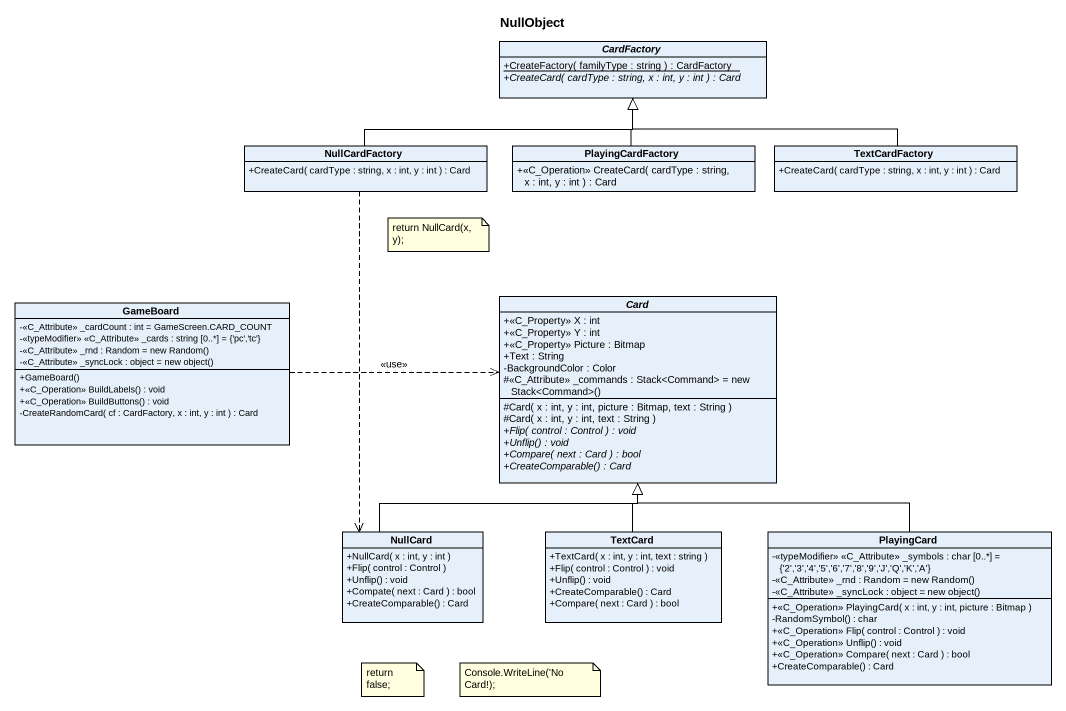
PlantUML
@startuml
title NullObject
hide circle
hide empty members
skinparam classAttributeIconSize 0
abstract class CardFactory {
  {static} +CreateFactory( familyType : string ) : CardFactory
  {abstract} +CreateCard( cardType : string, x : int, y : int ) : Card
}
class NullCardFactory {
  +CreateCard( cardType : string, x : int, y : int ) : Card
}
class PlayingCardFactory {
  +<<C_Operation>> CreateCard( cardType : string, x : int, y : int ) : Card
}
class TextCardFactory {
  +CreateCard( cardType : string, x : int, y : int ) : Card
}
class GameBoard {
  -<<C_Attribute>> _cardCount : int = GameScreen.CARD_COUNT
  -<<typeModifier>> <<C_Attribute>> _cards : string [0..*] = {'pc','tc'}
  {field} -<<C_Attribute>> _rnd : Random = new Random()
  {field} -<<C_Attribute>> _syncLock : object = new object()
  +GameBoard()
  +<<C_Operation>> BuildLabels() : void
  +<<C_Operation>> BuildButtons() : void
  -CreateRandomCard( cf : CardFactory, x : int, y : int ) : Card
}
abstract class "Card" as Card_ {
  +<<C_Property>> X : int
  +<<C_Property>> Y : int
  +<<C_Property>> Picture : Bitmap
  +Text : String
  -BackgroundColor : Color
  {field} #<<C_Attribute>> _commands : Stack<Command> = new Stack<Command>()
  #Card( x : int, y : int, picture : Bitmap, text : String )
  #Card( x : int, y : int, text : String )
  {abstract} +Flip( control : Control ) : void
  {abstract} +Unflip() : void
  {abstract} +Compare( next : Card ) : bool
  {abstract} +CreateComparable() : Card
}
class NullCard {
  +NullCard( x : int, y : int )
  +Flip( control : Control )
  +Unflip() : void
  +Compate( next : Card ) : bool
  +CreateComparable() : Card
}
class TextCard {
  +TextCard( x : int, y : int, text : string )
  +Flip( control : Control ) : void
  +Unflip() : void
  +CreateComparable() : Card
  +Compare( next : Card ) : bool
}
class PlayingCard {
  -<<typeModifier>> <<C_Attribute>> _symbols : char [0..*] = {'2','3','4','5','6','7','8','9','J','Q','K','A'}
  {field} -<<C_Attribute>> _rnd : Random = new Random()
  {field} -<<C_Attribute>> _syncLock : object = new object()
  +<<C_Operation>> PlayingCard( x : int, y : int, picture : Bitmap )
  -RandomSymbol() : char
  +<<C_Operation>> Flip( control : Control ) : void
  +<<C_Operation>> Unflip() : void
  +<<C_Operation>> Compare( next : Card ) : bool
  +CreateComparable() : Card
}
NullCardFactory -right-|> CardFactory
NullCardFactory ..> NullCard
PlayingCardFactory -up-|> CardFactory
TextCardFactory -left-|> CardFactory
GameBoard .right.> Card_ : <<use>>
NullCard -up-|> Card_
TextCard -up-|> Card_
PlayingCard -up-|> Card_
note as N1
  return NullCard(x, y);
end note
note as N2
  return false;
end note
note as N3
  Console.WriteLine('No Card!);
end note
@enduml
